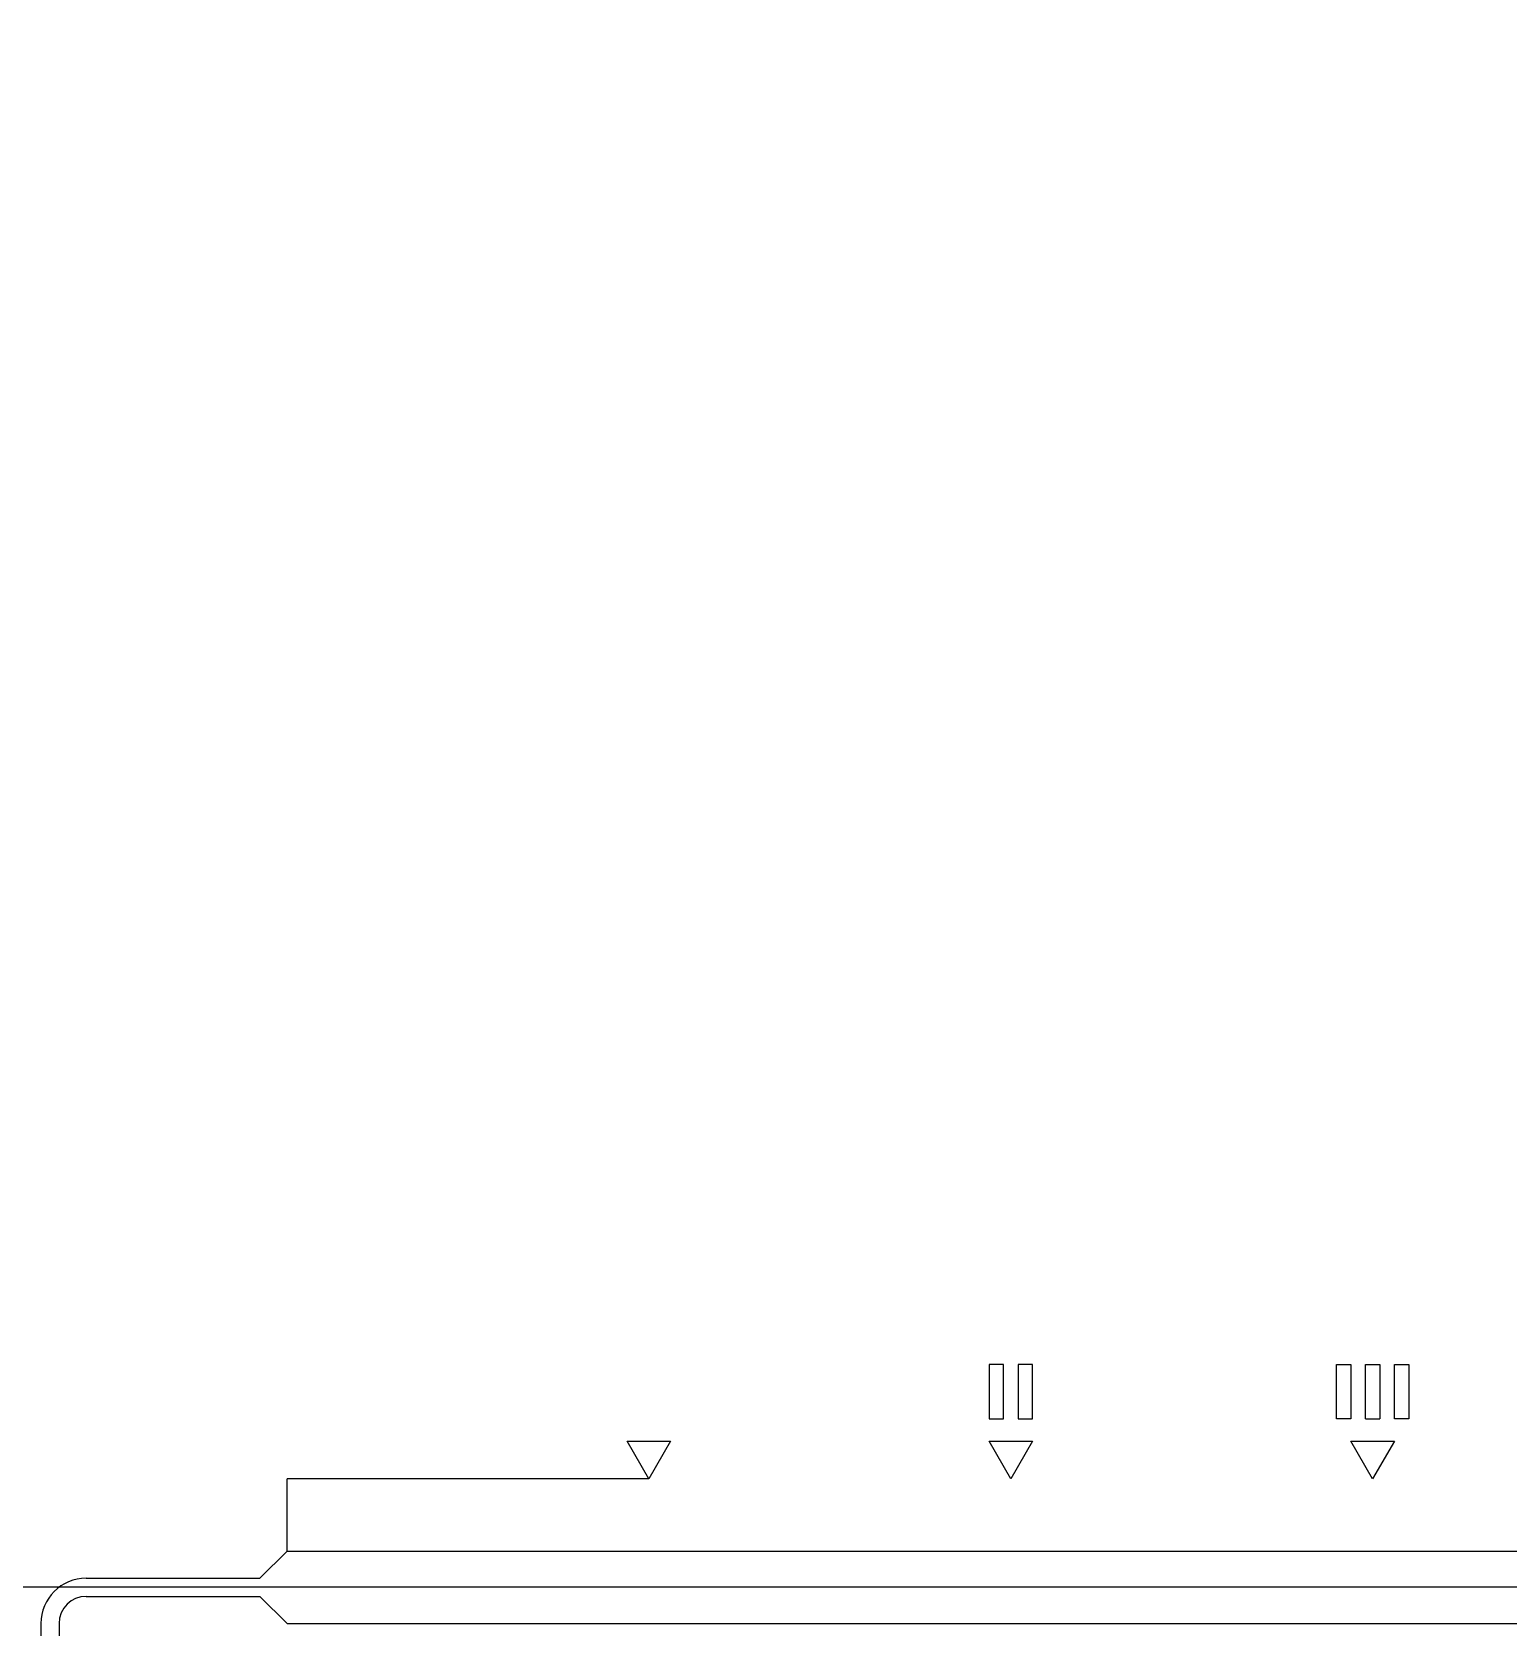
# Model space of a CAD drawing. Header units: millimetres. Extents: x 1000 to 444771, y -11148 to 590229.
# Drawn here: x 208126 to 212205, y 194890 to 199300 of the extents above; entities that cross this region are included whole.
import ezdxf

# ---------------------------------------------------------------- set-up
doc = ezdxf.new("R2010")
doc.units = ezdxf.units.MM
doc.layers.add('CLEAR', color=140, linetype='Continuous')

msp = doc.modelspace()

# ---------------------------------------------------------------- linework, layer by layer
for p, q in [((208830.7, 195100), (208830.7, 195300)), ((209830.7, 195300), (208830.7, 195300)), ((208830.7, 195100), (208830.7, 195300)), ((209830.7, 195300), (208830.7, 195300)), ((230330.7, 195000), (199669.3, 195000)), ((230330.7, 195000), (199669.3, 195000))]:
    msp.add_line(p, q)
for radius in [25000, 25000, 15000, 15000]:
    msp.add_circle((215000, 195000), radius)
at = {"layer": 'CLEAR'}
for p, q in [((210810.7, 195615.8), (210770.7, 195615.8)), ((210770.7, 195615.8), (210770.7, 195465.8)), ((210810.7, 195615.8), (210770.7, 195615.8)), ((210770.7, 195615.8), (210770.7, 195465.8)), ((210810.7, 195465.8), (210810.7, 195615.8)), ((210810.7, 195465.8), (210810.7, 195615.8)), ((210890.7, 195615.8), (210850.7, 195615.8)), ((210850.7, 195615.8), (210850.7, 195465.8)), ((210890.7, 195615.8), (210850.7, 195615.8)), ((210850.7, 195615.8), (210850.7, 195465.8)), ((210890.7, 195465.8), (210890.7, 195615.8)), ((210890.7, 195465.8), (210890.7, 195615.8)), ((211730.7, 195465.8), (211730.7, 195615.8)), ((211730.7, 195615.8), (211770.7, 195615.8)), ((211730.7, 195465.8), (211730.7, 195615.8)), ((211730.7, 195615.8), (211770.7, 195615.8)), ((211770.7, 195615.8), (211770.7, 195465.8)), ((211770.7, 195615.8), (211770.7, 195465.8)), ((211810.7, 195465.8), (211810.7, 195615.8)), ((211810.7, 195615.8), (211850.7, 195615.8)), ((211810.7, 195465.8), (211810.7, 195615.8)), ((211810.7, 195615.8), (211850.7, 195615.8)), ((211850.7, 195615.8), (211850.7, 195465.8)), ((211850.7, 195615.8), (211850.7, 195465.8)), ((211890.7, 195465.8), (211890.7, 195615.8)), ((211890.7, 195615.8), (211930.7, 195615.8)), ((211890.7, 195465.8), (211890.7, 195615.8)), ((211890.7, 195615.8), (211930.7, 195615.8)), ((211930.7, 195615.8), (211930.7, 195465.8)), ((211930.7, 195615.8), (211930.7, 195465.8)), ((210770.7, 195465.8), (210810.7, 195465.8)), ((210770.7, 195465.8), (210810.7, 195465.8)), ((210850.7, 195465.8), (210890.7, 195465.8)), ((210850.7, 195465.8), (210890.7, 195465.8)), ((211770.7, 195465.8), (211730.7, 195465.8)), ((211770.7, 195465.8), (211730.7, 195465.8)), ((211810.7, 195465.8), (211850.7, 195465.8)), ((211810.7, 195465.8), (211850.7, 195465.8)), ((211930.7, 195465.8), (211890.7, 195465.8)), ((211930.7, 195465.8), (211890.7, 195465.8)), ((209830.7, 195300), (209770.7, 195403.9)), ((209770.7, 195403.9), (209890.7, 195403.9)), ((209830.7, 195300), (209770.7, 195403.9)), ((209770.7, 195403.9), (209890.7, 195403.9)), ((209890.7, 195403.9), (209830.7, 195300)), ((209890.7, 195403.9), (209830.7, 195300)), ((210830.7, 195300), (210770.7, 195403.9)), ((210770.7, 195403.9), (210890.7, 195403.9)), ((210830.7, 195300), (210770.7, 195403.9)), ((210770.7, 195403.9), (210890.7, 195403.9)), ((210890.7, 195403.9), (210830.7, 195300)), ((210890.7, 195403.9), (210830.7, 195300)), ((211830.7, 195300), (211770.7, 195403.9)), ((211770.7, 195403.9), (211890.7, 195403.9)), ((211830.7, 195300), (211770.7, 195403.9)), ((211770.7, 195403.9), (211890.7, 195403.9)), ((211890.7, 195403.9), (211830.7, 195300)), ((211890.7, 195403.9), (211830.7, 195300)), ((208755.7, 195025), (208830.7, 195100)), ((208755.7, 195025), (208830.7, 195100)), ((208830.7, 195100), (224345.3, 195100)), ((208830.7, 195100), (224345.3, 195100)), ((208275.7, 195025), (208755.7, 195025)), ((208275.7, 195025), (208755.7, 195025)), ((208275.7, 194975), (208755.7, 194975)), ((208275.7, 194975), (208755.7, 194975)), ((208755.7, 194975), (208830.7, 194900)), ((208755.7, 194975), (208830.7, 194900)), ((208150.7, 194900), (208150.7, 193550)), ((208150.7, 194900), (208150.7, 193550)), ((208200.7, 194900), (208200.7, 193550)), ((208200.7, 194900), (208200.7, 193550)), ((208830.7, 194900), (224345.3, 194900)), ((208830.7, 194900), (224345.3, 194900))]:
    msp.add_line(p, q, dxfattribs=at)
for radius in [125, 125, 75, 75]:
    msp.add_arc((208275.7, 194900), radius, 90, 180, dxfattribs=at)

doc.saveas('drawing.dxf')
